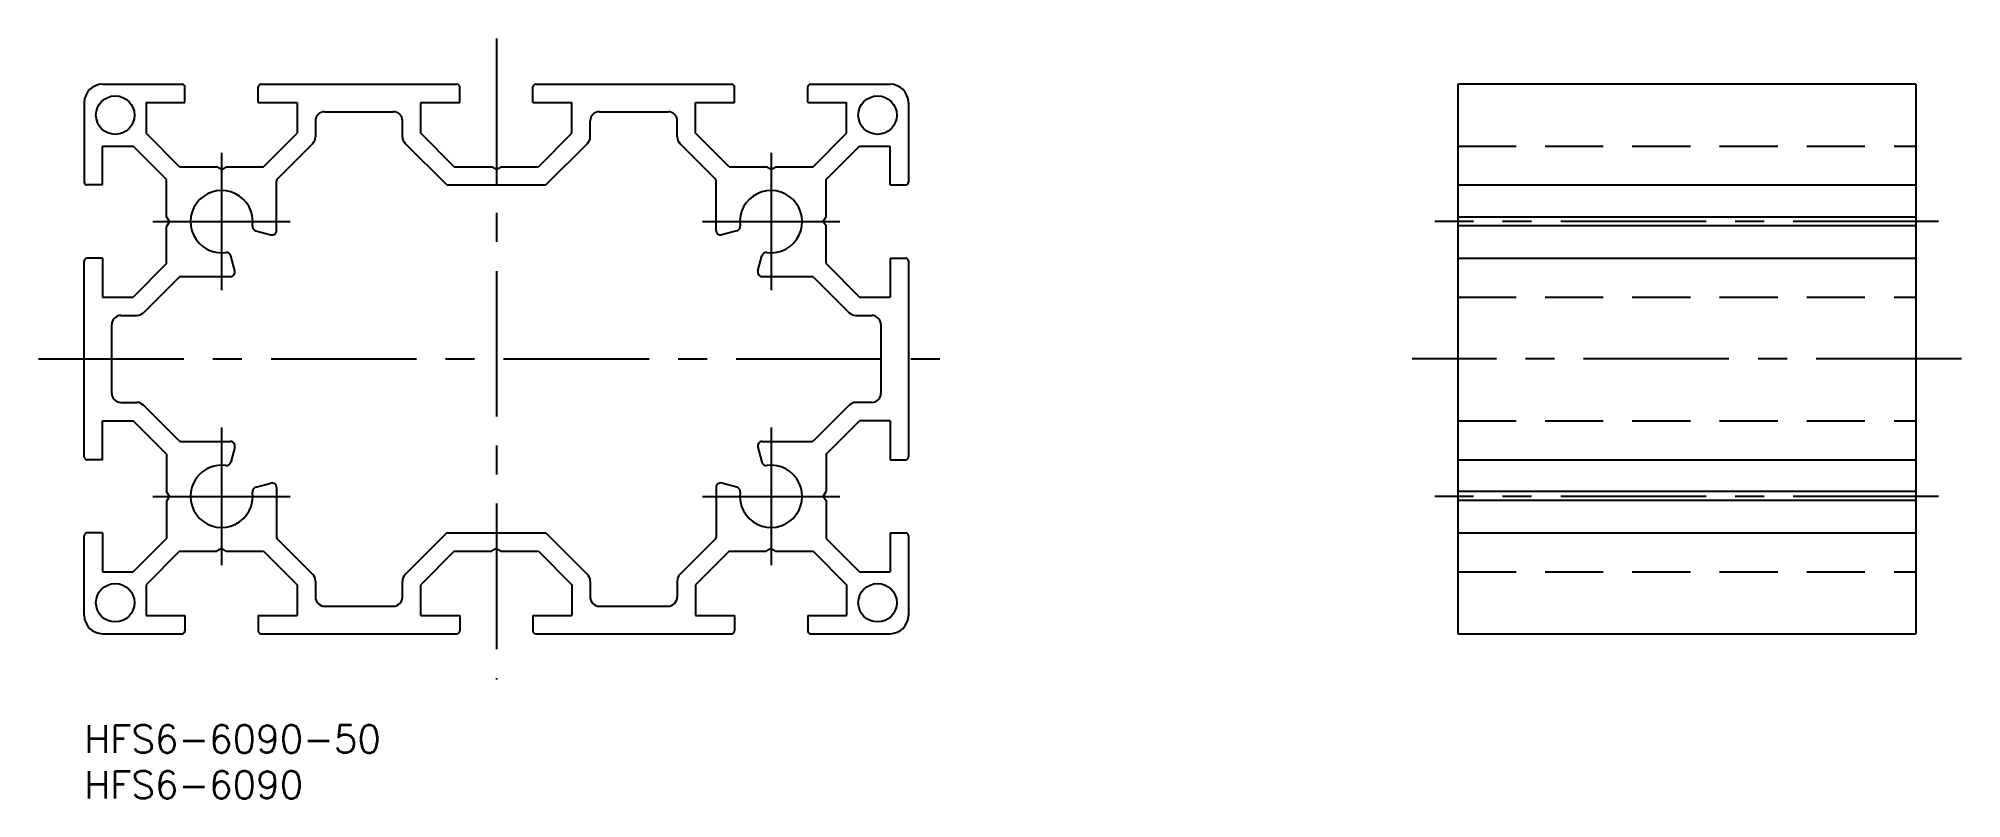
# Model space of a CAD drawing. Extents: x -5 to 205, y -8 to 75.
import ezdxf

# ---------------------------------------------------------------- set-up
doc = ezdxf.new("R2010")
doc.units = 0
doc.header["$LTSCALE"] = 0.5
doc.linetypes.add('CENTER', pattern=[50.8, 31.75, -6.35, 6.35, -6.35])
doc.linetypes.add('DASHED', pattern=[19.05, 12.7, -6.35])
for name, color, linetype in [('MSM_CENTER', 1, 'CENTER'), ('MSM_CONTINUOUS', 7, 'CONTINUOUS'), ('MSM_DASHED', 4, 'DASHED'), ('MSM_PART_NUMBER', 7, 'CONTINUOUS')]:
    doc.layers.add(name, color=color, linetype=linetype)
doc.styles.get("Standard").update_dxf_attribs({"font": 'txt.shx', "height": 3, "bigfont": 'bigfont.shx'})

# ---------------------------------------------------------------- blocks, each defined once
blk = doc.blocks.new('*U2')
at = {"layer": 'MSM_PART_NUMBER'}
blk.add_text('HFS6-6090-50', height=3, dxfattribs=at).set_placement((0, -3))
blk = doc.blocks.new('*U3')
at = {"layer": 'MSM_PART_NUMBER'}
blk.add_text('HFS6-6090', height=3, dxfattribs=at).set_placement((0, -8))

msp = doc.modelspace()

# ---------------------------------------------------------------- linework, layer by layer
at = {"layer": 'MSM_CENTER'}
for p, q in [((45, 75), (45, 5)), ((15, 62.5), (15, 47.5)), ((75, 62.5), (75, 47.5)), ((7.5, 55), (22.5, 55)), ((67.5, 55), (82.5, 55)), ((202.5, 55), (147.5, 55)), ((-5, 40), (95, 40)), ((205, 40), (145, 40)), ((15, 32.5), (15, 17.5)), ((75, 32.5), (75, 17.5)), ((7.5, 25), (22.5, 25)), ((67.5, 25), (82.5, 25)), ((202.5, 25), (147.5, 25))]:
    msp.add_line(p, q, dxfattribs=at)
at = {"layer": 'MSM_CONTINUOUS'}
for p, q in [((2, 70), (10.7, 70)), ((11, 68), (11, 69.7)), ((19, 68), (19, 69.7)), ((19.3, 70), (40.7, 70)), ((41, 68), (41, 69.7)), ((49, 68), (49, 69.7)), ((49.3, 70), (70.7, 70)), ((71, 68), (71, 69.7)), ((79, 68), (79, 69.7)), ((79.3, 70), (88, 70)), ((200, 70), (150, 70)), ((150, 70), (150, 10)), ((200, 70), (200, 10)), ((0, 68), (0, 59.3)), ((6.75, 68), (11, 68)), ((6.75, 68), (6.75, 64.66)), ((19, 68), (23.25, 68)), ((19, 68), (23.25, 68)), ((23.25, 68), (23.25, 64.66)), ((36.75, 68), (41, 68)), ((36.75, 64.66), (36.75, 68)), ((49, 68), (53.25, 68)), ((53.25, 64.66), (53.25, 68)), ((66.75, 68), (71, 68)), ((66.75, 64.66), (66.75, 68)), ((79, 68), (83.25, 68)), ((83.25, 64.66), (83.25, 68)), ((90, 68), (90, 59.3)), ((25.25, 66), (25.25, 64.25)), ((26.25, 67), (33.75, 67)), ((34.75, 64.25), (34.75, 66)), ((55.25, 64.25), (55.25, 66)), ((56.25, 67), (63.75, 67)), ((64.75, 64.25), (64.75, 66)), ((2, 63.25), (5.34, 63.25)), ((2, 59), (2, 63.25)), ((9, 59.59), (5.34, 63.25)), ((10.41, 61), (6.75, 64.66)), ((19.59, 61), (23.25, 64.66)), ((21.09, 59.67), (24.96, 63.54)), ((39.59, 59), (35.04, 63.54)), ((40.41, 61), (36.75, 64.66)), ((49.59, 61), (53.25, 64.66)), ((50.41, 59), (54.96, 63.54)), ((68.91, 59.67), (65.04, 63.54)), ((70.41, 61), (66.75, 64.66)), ((79.59, 61), (83.25, 64.66)), ((81, 59.59), (84.66, 63.25)), ((84.66, 63.25), (88, 63.25)), ((88, 59), (88, 63.25)), ((10.41, 61), (14.48, 61)), ((15, 60.7), (14.48, 61)), ((15, 60.7), (15.52, 61)), ((15.52, 61), (19.59, 61)), ((40.41, 61), (44.48, 61)), ((45, 60.7), (44.48, 61)), ((45, 60.7), (45.52, 61)), ((45.52, 61), (49.59, 61)), ((70.41, 61), (74.48, 61)), ((75, 60.7), (74.48, 61)), ((75, 60.7), (75.52, 61)), ((75.52, 61), (79.59, 61)), ((2, 59), (0.3, 59)), ((9, 55.52), (9, 59.59)), ((21, 54.04), (21, 59.46)), ((39.59, 59), (50.41, 59)), ((69, 54.04), (69, 59.46)), ((81, 55.52), (81, 59.59)), ((88, 59), (89.7, 59)), ((150, 59), (200, 59)), ((9.3, 55), (9, 55.52)), ((9.3, 55), (9, 54.48)), ((80.7, 55), (81, 55.52)), ((80.7, 55), (81, 54.56)), ((150, 55.52), (200, 55.52)), ((9, 50.41), (9, 54.48)), ((18.74, 54), (20.37, 53.56)), ((71.26, 54), (69.63, 53.56)), ((81, 50.41), (81, 54.56)), ((150, 54.56), (200, 54.56)), ((0, 29.3), (0, 50.7)), ((2, 51), (0.3, 51)), ((2, 51), (2, 46.75)), ((9, 50.41), (5.34, 46.75)), ((16.44, 49.63), (16, 51.26)), ((73.56, 49.63), (74, 51.26)), ((81, 50.41), (84.66, 46.75)), ((88, 51), (88, 46.75)), ((88, 51), (89.7, 51)), ((90, 50.7), (90, 29.3)), ((150, 51), (200, 51)), ((10.33, 48.91), (6.46, 45.04)), ((10.54, 49), (15.96, 49)), ((74.04, 49), (79.46, 49)), ((79.67, 48.91), (83.54, 45.04)), ((2, 46.75), (5.34, 46.75)), ((84.66, 46.75), (88, 46.75)), ((4, 44.75), (5.75, 44.75)), ((84.25, 44.75), (86, 44.75)), ((3, 36.25), (3, 43.75)), ((87, 43.75), (87, 36.25)), ((4, 35.25), (5.75, 35.25)), ((10.33, 31.09), (6.46, 34.96)), ((79.67, 31.09), (83.54, 34.96)), ((86, 35.25), (84.25, 35.25)), ((2, 33.25), (5.34, 33.25)), ((2, 29), (2, 33.25)), ((9, 29.59), (5.34, 33.25)), ((81, 29.59), (84.66, 33.25)), ((88, 33.25), (84.66, 33.25)), ((88, 33.25), (88, 29)), ((9, 29.59), (9, 25.52)), ((10.54, 31), (15.96, 31)), ((16.44, 30.37), (16, 28.74)), ((73.56, 30.37), (74, 28.74)), ((74.04, 31), (79.46, 31)), ((81, 29.59), (81, 25.52)), ((2, 29), (0.3, 29)), ((88, 29), (89.7, 29)), ((150, 29), (200, 29)), ((9.3, 25), (9, 25.52)), ((18.74, 26), (20.37, 26.44)), ((21, 25.96), (21, 20.54)), ((69, 25.96), (69, 20.54)), ((71.26, 26), (69.63, 26.44)), ((80.7, 25), (81, 25.52)), ((200, 25.52), (150, 25.52)), ((9.3, 25), (9, 24.48)), ((9, 24.48), (9, 20.41)), ((80.7, 25), (81, 24.56)), ((81, 24.56), (81, 20.41)), ((200, 24.56), (150, 24.56)), ((0, 12), (0, 20.7)), ((2, 21), (0.3, 21)), ((2, 21), (2, 16.75)), ((9, 20.41), (5.34, 16.75)), ((10.41, 19), (6.75, 15.34)), ((10.41, 19), (14.48, 19)), ((15, 19.3), (14.48, 19)), ((15, 19.3), (15.52, 19)), ((15.52, 19), (19.59, 19)), ((19.59, 19), (23.25, 15.34)), ((21.09, 20.33), (24.96, 16.46)), ((39.59, 21), (35.04, 16.46)), ((40.41, 19), (36.75, 15.34)), ((39.59, 21), (50.41, 21)), ((40.41, 19), (44.48, 19)), ((45, 19.3), (44.48, 19)), ((45, 19.3), (45.52, 19)), ((45.52, 19), (49.59, 19)), ((49.59, 19), (53.25, 15.34)), ((50.41, 21), (54.96, 16.46)), ((68.91, 20.33), (65.04, 16.46)), ((70.41, 19), (66.75, 15.34)), ((70.41, 19), (74.48, 19)), ((75, 19.3), (74.48, 19)), ((75, 19.3), (75.52, 19)), ((75.52, 19), (79.59, 19)), ((79.59, 19), (83.25, 15.34)), ((81, 20.41), (84.66, 16.75)), ((88, 21), (88, 16.75)), ((88, 21), (89.7, 21)), ((90, 20.7), (90, 12)), ((150, 21), (200, 21)), ((2, 16.75), (5.34, 16.75)), ((6.75, 15.34), (6.75, 12)), ((23.25, 15.34), (23.25, 12)), ((25.25, 15.75), (25.25, 14)), ((34.75, 14), (34.75, 15.75)), ((36.75, 12), (36.75, 15.34)), ((53.25, 15.34), (53.25, 12)), ((55.25, 15.75), (55.25, 14)), ((64.75, 15.75), (64.75, 14)), ((66.75, 15.34), (66.75, 12)), ((83.25, 15.34), (83.25, 12)), ((84.66, 16.75), (88, 16.75)), ((26.25, 13), (33.75, 13)), ((56.25, 13), (63.75, 13)), ((6.75, 12), (11, 12)), ((11, 12), (11, 10.3)), ((19, 12), (23.25, 12)), ((19, 12), (19, 10.3)), ((36.75, 12), (41, 12)), ((41, 12), (41, 10.3)), ((49, 12), (53.25, 12)), ((49, 12), (49, 10.3)), ((66.75, 12), (71, 12)), ((71, 12), (71, 10.3)), ((79, 12), (83.25, 12)), ((79, 12), (79, 10.3)), ((2, 10), (10.7, 10)), ((19.3, 10), (40.7, 10)), ((49.3, 10), (70.7, 10)), ((79.3, 10), (88, 10)), ((150, 10), (200, 10))]:
    msp.add_line(p, q, dxfattribs=at)
for centre in [(3.38, 66.63), (86.63, 66.63), (3.38, 13.38), (86.63, 13.38)]:
    msp.add_circle(centre, 2.1, dxfattribs=at)
for centre, radius, start, end in [((2, 68), 2, 90, 180), ((10.7, 69.7), 0.3, 0, 90), ((19.3, 69.7), 0.3, 90, 180), ((40.7, 69.7), 0.3, 0, 90), ((49.3, 69.7), 0.3, 90, 180), ((70.7, 69.7), 0.3, 0, 90), ((79.3, 69.7), 0.3, 90, 180), ((88, 68), 2, 360, 90), ((26.25, 66), 1, 90, 180), ((33.75, 66), 1, 0, 90), ((56.25, 66), 1, 90, 180), ((63.75, 66), 1, 0, 90), ((24.25, 64.25), 1, 315, 360), ((35.75, 64.25), 1, 180, 225), ((54.25, 64.25), 1, 315, 360), ((65.75, 64.25), 1, 180, 225), ((0.3, 59.3), 0.3, 180, 270), ((21.3, 59.46), 0.3, 135, 180), ((68.7, 59.46), 0.3, 0, 45), ((89.7, 59.3), 0.3, 270, 0), ((15, 55), 3.4, 352.3658, 277.6341), ((75, 55), 3.4, 262.3659, 187.6342), ((18.87, 54.48), 0.5, 172.3658, 255), ((20.5, 54.04), 0.5, 255, 0), ((69.5, 54.04), 0.5, 180, 285), ((71.13, 54.48), 0.5, 285, 7.6342), ((0.3, 50.7), 0.3, 90, 180), ((15.52, 51.13), 0.5, 15, 97.6341), ((74.48, 51.13), 0.5, 82.3659, 165), ((89.7, 50.7), 0.3, 0, 90), ((10.54, 48.7), 0.3, 90, 135), ((15.96, 49.5), 0.5, 270, 15), ((74.04, 49.5), 0.5, 165, 270), ((79.46, 48.7), 0.3, 45, 90), ((4, 43.75), 1, 90, 180), ((5.75, 45.75), 1, 270, 315), ((84.25, 45.75), 1, 225, 270), ((86, 43.75), 1, 0, 90), ((4, 36.25), 1, 180, 270), ((86, 36.25), 1, 270, 0), ((5.75, 34.25), 1, 45, 90), ((84.25, 34.25), 1, 90, 135), ((10.54, 31.3), 0.3, 225, 270), ((15.96, 30.5), 0.5, 345, 90), ((74.04, 30.5), 0.5, 90, 195), ((79.46, 31.3), 0.3, 270, 315), ((0.3, 29.3), 0.3, 180, 270), ((15, 25), 3.4, 82.3659, 7.6342), ((15.52, 28.87), 0.5, 262.3659, 345), ((75, 25), 3.4, 172.3658, 97.6341), ((74.48, 28.87), 0.5, 195, 277.6341), ((89.7, 29.3), 0.3, 270, 0), ((18.87, 25.52), 0.5, 105, 187.6342), ((20.5, 25.96), 0.5, 0, 105), ((69.5, 25.96), 0.5, 75, 180), ((71.13, 25.52), 0.5, 352.3658, 75), ((0.3, 20.7), 0.3, 90, 180), ((21.3, 20.54), 0.3, 180, 225), ((68.7, 20.54), 0.3, 315, 0), ((89.7, 20.7), 0.3, 0, 90), ((24.25, 15.75), 1, 0, 45), ((35.75, 15.75), 1, 135, 180), ((54.25, 15.75), 1, 0, 45), ((65.75, 15.75), 1, 135, 180), ((26.25, 14), 1, 180, 270), ((33.75, 14), 1, 270, 0), ((56.25, 14), 1, 180, 270), ((63.75, 14), 1, 270, 0), ((2, 12), 2, 180, 270), ((88, 12), 2, 270, 0), ((10.7, 10.3), 0.3, 270, 0), ((19.3, 10.3), 0.3, 180, 270), ((40.7, 10.3), 0.3, 270, 0), ((49.3, 10.3), 0.3, 180, 270), ((70.7, 10.3), 0.3, 270, 0), ((79.3, 10.3), 0.3, 180, 270)]:
    msp.add_arc(centre, radius, start, end, dxfattribs=at)
at = {"layer": 'MSM_DASHED'}
for p, q in [((150, 63.25), (200, 63.25)), ((150, 46.75), (200, 46.75)), ((150, 33.25), (200, 33.25)), ((150, 16.75), (200, 16.75))]:
    msp.add_line(p, q, dxfattribs=at)

# ---------------------------------------------------------------- block references
at = {"layer": 'MSM_CONTINUOUS'}
for name in ['*U2', '*U3']:
    msp.add_blockref(name, (0, 0), dxfattribs=at)

doc.saveas('drawing.dxf')
